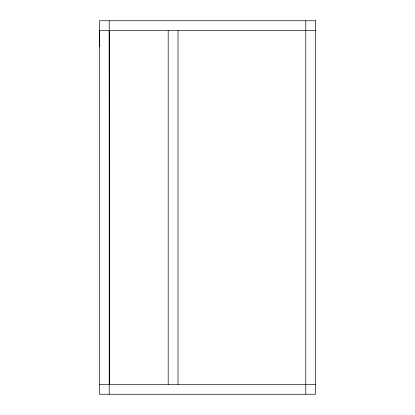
<?xml version="1.0" encoding="UTF-8"?>
<svg xmlns="http://www.w3.org/2000/svg" width="415" height="415" viewBox="0 0 415 415"><rect width="100%" height="100%" fill="white"/><g stroke="black" fill="none" stroke-linecap="round" stroke-linejoin="round"><path stroke-width="0.62" d="M315.618 30.58L99.382 30.58L99.393 46.781M99.382 384.42L315.618 384.42M109.212 30.57L109.451 384.415M305.788 20.75L305.788 394.25M178.014 30.58L178.014 384.42M168.184 30.58L168.184 384.42M109.212 20.75L109.212 394.25M315.618 20.75L99.382 20.75L99.382 394.25L315.618 394.25L315.618 20.75"/></g></svg>
